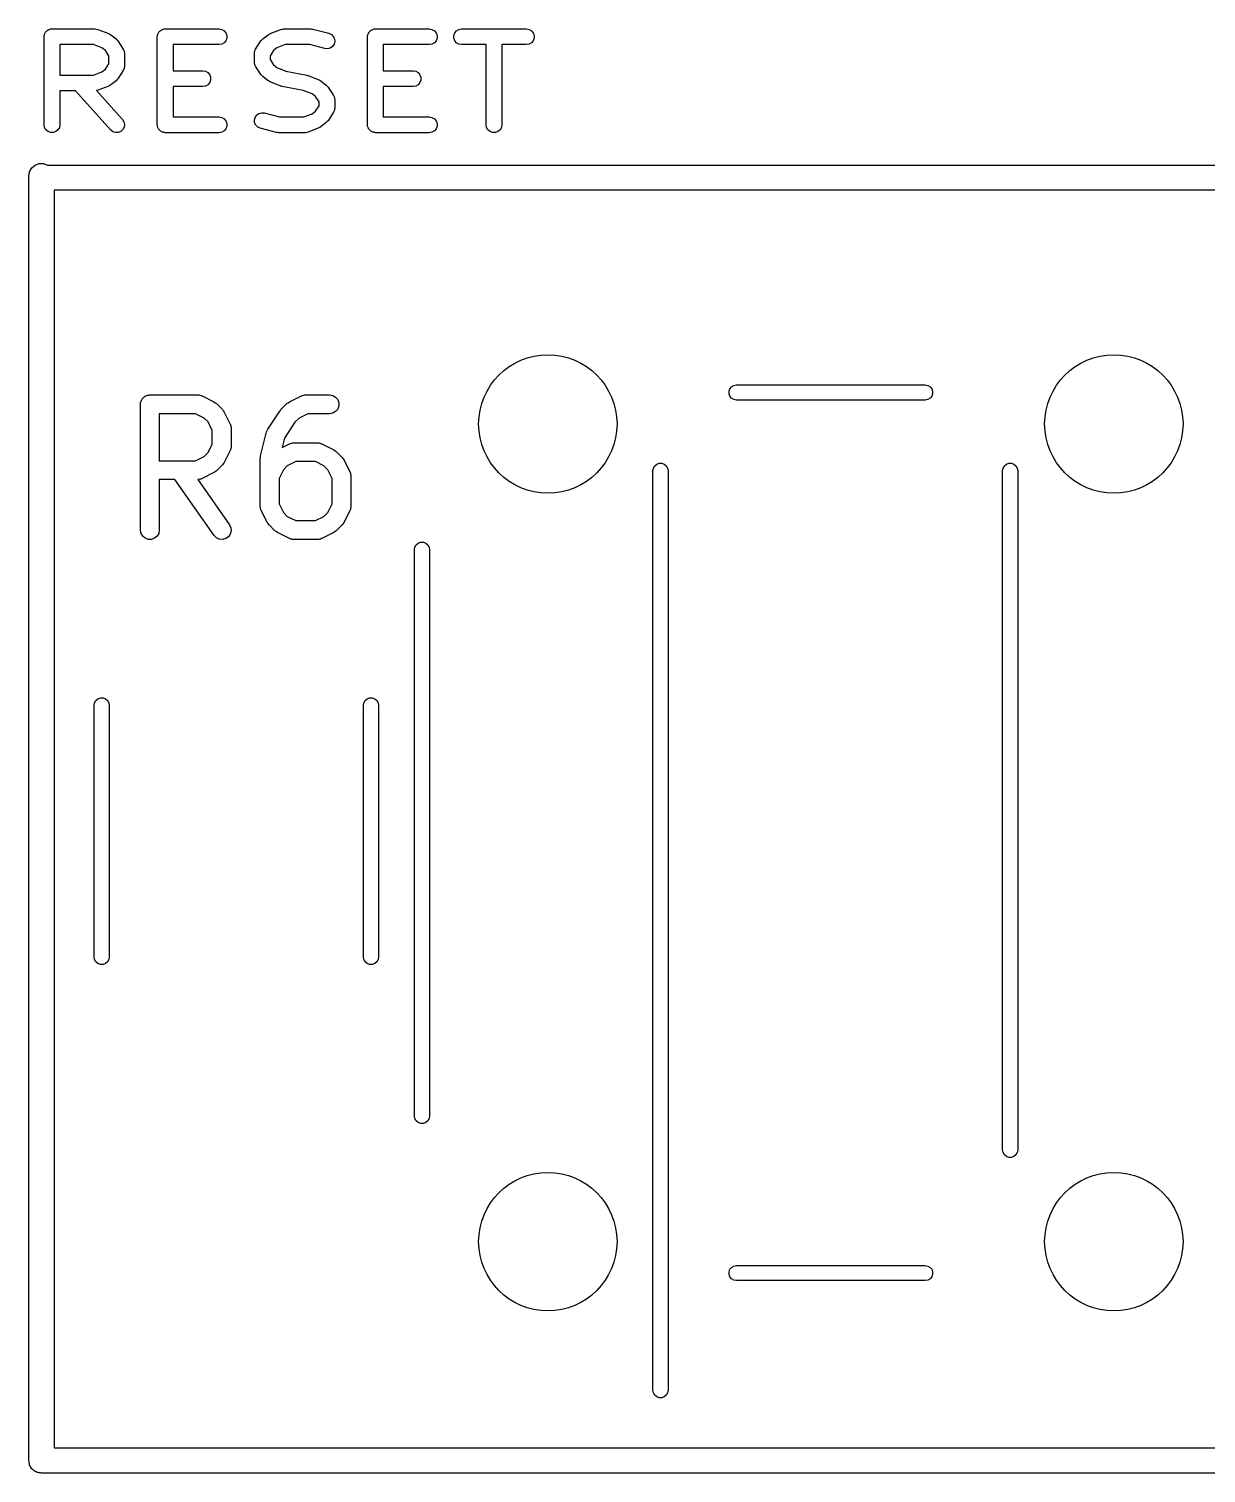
# Model space of a CAD drawing. Extents: x 10 to 287, y -200 to -10.
# Drawn here: x 84.05 to 93.41, y -108.2 to -96.72 of the extents above; entities that cross this region are included whole.
import ezdxf

# ---------------------------------------------------------------- set-up
doc = ezdxf.new("R2010")
doc.units = 0
doc.header["$MEASUREMENT"] = 0
doc.layers.add('BLACK', color=7, linetype='CONTINUOUS')

msp = doc.modelspace()

# ---------------------------------------------------------------- linework, layer by layer
at = {"layer": 'Black'}
for p, q in [((84.1722, -96.7735), (84.1741, -96.7684)), ((84.1722, -96.779), (84.1722, -96.7735)), ((84.1741, -96.7684), (84.175, -96.763)), ((84.175, -96.763), (84.1778, -96.7583)), ((84.1778, -96.7583), (84.1796, -96.7531)), ((84.1796, -96.7531), (84.1832, -96.7489)), ((84.1832, -96.7489), (84.1859, -96.7442)), ((84.1859, -96.7442), (84.1901, -96.7407)), ((84.1901, -96.7407), (84.1936, -96.7365)), ((84.1936, -96.7365), (84.1983, -96.7338)), ((84.1983, -96.7338), (84.2025, -96.7302)), ((84.2025, -96.7302), (84.2077, -96.7284)), ((84.2077, -96.7284), (84.2124, -96.7256)), ((84.2124, -96.7256), (84.2178, -96.7247)), ((84.2178, -96.7247), (84.2229, -96.7228)), ((84.2229, -96.7228), (84.2284, -96.7228)), ((84.2284, -96.7228), (84.2338, -96.7219)), ((84.2338, -96.7219), (84.5766, -96.7219)), ((84.5766, -96.7219), (84.5773, -96.722)), ((84.5773, -96.722), (84.578, -96.7219)), ((84.578, -96.7219), (84.588, -96.7239)), ((84.588, -96.7239), (84.598, -96.7256)), ((84.598, -96.7256), (84.5986, -96.726)), ((84.5986, -96.726), (84.5993, -96.7261)), ((84.5993, -96.7261), (84.685, -96.7595)), ((84.685, -96.7595), (84.6927, -96.7641)), ((84.6927, -96.7641), (84.7007, -96.7684)), ((84.7007, -96.7684), (84.7436, -96.8017)), ((85.0722, -96.7735), (85.0741, -96.7684)), ((85.0722, -96.779), (85.0722, -96.7735)), ((85.0741, -96.7684), (85.075, -96.763)), ((85.075, -96.763), (85.0778, -96.7583)), ((85.0778, -96.7583), (85.0796, -96.7531)), ((85.0796, -96.7531), (85.0832, -96.7489)), ((85.0832, -96.7489), (85.0859, -96.7442)), ((85.0859, -96.7442), (85.0901, -96.7407)), ((85.0901, -96.7407), (85.0936, -96.7365)), ((85.0936, -96.7365), (85.0983, -96.7338)), ((85.0983, -96.7338), (85.1025, -96.7302)), ((85.1025, -96.7302), (85.1077, -96.7284)), ((85.1077, -96.7284), (85.1124, -96.7256)), ((85.1124, -96.7256), (85.1178, -96.7247)), ((85.1178, -96.7247), (85.1229, -96.7228)), ((85.1229, -96.7228), (85.1284, -96.7228)), ((85.1284, -96.7228), (85.1338, -96.7219)), ((85.1338, -96.7219), (85.5623, -96.7219)), ((85.5623, -96.7219), (85.5837, -96.7256)), ((85.5837, -96.7256), (85.6025, -96.7365)), ((85.6025, -96.7365), (85.6165, -96.7531)), ((85.6165, -96.7531), (85.6239, -96.7735)), ((85.6239, -96.7735), (85.6239, -96.7952)), ((85.9097, -96.8017), (85.9525, -96.7684)), ((85.9525, -96.7684), (85.9605, -96.7641)), ((85.9605, -96.7641), (85.9683, -96.7595)), ((85.9683, -96.7595), (86.054, -96.7261)), ((86.054, -96.7261), (86.0547, -96.726)), ((86.0547, -96.726), (86.0553, -96.7256)), ((86.0553, -96.7256), (86.0653, -96.7239)), ((86.0653, -96.7239), (86.0753, -96.7219)), ((86.0753, -96.7219), (86.0759, -96.722)), ((86.0759, -96.722), (86.0766, -96.7219)), ((86.0766, -96.7219), (86.2909, -96.7219)), ((86.2909, -96.7219), (86.2987, -96.7232)), ((86.2987, -96.7232), (86.3066, -96.7239)), ((86.3066, -96.7239), (86.4352, -96.7572)), ((86.4352, -96.7572), (86.4549, -96.7662)), ((86.4549, -96.7662), (86.4704, -96.7814)), ((86.7437, -96.7735), (86.7455, -96.7684)), ((86.7437, -96.779), (86.7437, -96.7735)), ((86.7455, -96.7684), (86.7465, -96.763)), ((86.7465, -96.763), (86.7492, -96.7583)), ((86.7492, -96.7583), (86.7511, -96.7531)), ((86.7511, -96.7531), (86.7546, -96.7489)), ((86.7546, -96.7489), (86.7573, -96.7442)), ((86.7573, -96.7442), (86.7615, -96.7407)), ((86.7615, -96.7407), (86.765, -96.7365)), ((86.765, -96.7365), (86.7698, -96.7338)), ((86.7698, -96.7338), (86.774, -96.7302)), ((86.774, -96.7302), (86.7791, -96.7284)), ((86.7791, -96.7284), (86.7838, -96.7256)), ((86.7838, -96.7256), (86.7892, -96.7247)), ((86.7892, -96.7247), (86.7943, -96.7228)), ((86.7943, -96.7228), (86.7998, -96.7228)), ((86.7998, -96.7228), (86.8052, -96.7219)), ((86.8052, -96.7219), (87.2338, -96.7219)), ((87.2338, -96.7219), (87.2551, -96.7256)), ((87.2551, -96.7256), (87.2739, -96.7365)), ((87.2739, -96.7365), (87.2879, -96.7531)), ((87.2879, -96.7531), (87.2953, -96.7735)), ((87.2953, -96.7735), (87.2953, -96.7952)), ((87.4294, -96.7735), (87.4368, -96.7531)), ((87.4294, -96.7952), (87.4294, -96.7735)), ((87.4368, -96.7531), (87.4507, -96.7365)), ((87.4507, -96.7365), (87.4695, -96.7256)), ((87.4695, -96.7256), (87.4909, -96.7219)), ((87.4909, -96.7219), (88.0052, -96.7219)), ((88.0052, -96.7219), (88.0266, -96.7256)), ((88.0266, -96.7256), (88.0454, -96.7365)), ((88.0454, -96.7365), (88.0593, -96.7531)), ((88.0593, -96.7531), (88.0668, -96.7735)), ((88.0668, -96.7735), (88.0668, -96.7952)), ((84.1713, -96.7844), (84.1722, -96.779)), ((84.1713, -97.4844), (84.1713, -96.7844)), ((84.2963, -96.8469), (84.2963, -97.0885)), ((84.5649, -96.8469), (84.2963, -96.8469)), ((84.6312, -96.8726), (84.5649, -96.8469)), ((84.6584, -96.8938), (84.6312, -96.8726)), ((84.7436, -96.8017), (84.7506, -96.8095)), ((84.7506, -96.8095), (84.7578, -96.8172)), ((84.7578, -96.8172), (84.8006, -96.8839)), ((84.8006, -96.8839), (84.8033, -96.8903)), ((84.8033, -96.8903), (84.8068, -96.8963)), ((85.0713, -96.7844), (85.0722, -96.779)), ((85.0713, -97.4844), (85.0713, -96.7844)), ((85.5623, -96.8469), (85.1963, -96.8469)), ((85.1963, -96.8469), (85.1963, -97.0552)), ((85.5837, -96.8431), (85.5623, -96.8469)), ((85.6025, -96.8322), (85.5837, -96.8431)), ((85.6165, -96.8156), (85.6025, -96.8322)), ((85.6239, -96.7952), (85.6165, -96.8156)), ((85.8465, -96.8963), (85.8499, -96.8903)), ((85.8499, -96.8903), (85.8526, -96.8839)), ((85.8526, -96.8839), (85.8955, -96.8172)), ((85.8955, -96.8172), (85.9026, -96.8095)), ((85.9026, -96.8095), (85.9097, -96.8017)), ((86.0221, -96.8726), (85.9949, -96.8938)), ((86.0884, -96.8469), (86.0221, -96.8726)), ((86.2829, -96.8469), (86.0884, -96.8469)), ((86.4038, -96.8782), (86.2829, -96.8469)), ((86.4254, -96.8799), (86.4038, -96.8782)), ((86.4464, -96.8741), (86.4254, -96.8799)), ((86.464, -96.8615), (86.4464, -96.8741)), ((86.4763, -96.8437), (86.464, -96.8615)), ((86.4704, -96.7814), (86.4797, -96.801)), ((86.4818, -96.8226), (86.4763, -96.8437)), ((86.4797, -96.801), (86.4818, -96.8226)), ((86.7427, -96.7844), (86.7437, -96.779)), ((86.7427, -97.4844), (86.7427, -96.7844)), ((87.2338, -96.8469), (86.8677, -96.8469)), ((86.8677, -96.8469), (86.8677, -97.0552)), ((87.2551, -96.8431), (87.2338, -96.8469)), ((87.2739, -96.8322), (87.2551, -96.8431)), ((87.2879, -96.8156), (87.2739, -96.8322)), ((87.2953, -96.7952), (87.2879, -96.8156)), ((87.4368, -96.8156), (87.4294, -96.7952)), ((87.4507, -96.8322), (87.4368, -96.8156)), ((87.4695, -96.8431), (87.4507, -96.8322)), ((87.4909, -96.8469), (87.4695, -96.8431)), ((87.6856, -96.8469), (87.4909, -96.8469)), ((87.6856, -97.4844), (87.6856, -96.8469)), ((88.0052, -96.8469), (87.8106, -96.8469)), ((87.8106, -96.8469), (87.8106, -97.4844)), ((88.0266, -96.8431), (88.0052, -96.8469)), ((88.0454, -96.8322), (88.0266, -96.8431)), ((88.0593, -96.8156), (88.0454, -96.8322)), ((88.0668, -96.7952), (88.0593, -96.8156)), ((84.6856, -96.9361), (84.6584, -96.8938)), ((84.6584, -97.0416), (84.6856, -96.9993)), ((84.6856, -96.9993), (84.6856, -96.9361)), ((84.8068, -96.8963), (84.8075, -96.9002)), ((84.8075, -96.9002), (84.809, -96.9039)), ((84.809, -96.9039), (84.8093, -96.9109)), ((84.8093, -96.9109), (84.8106, -96.9177)), ((84.8106, -96.9177), (84.8106, -97.0177)), ((85.8427, -96.9177), (85.8439, -96.9109)), ((85.8427, -96.9844), (85.8427, -96.9177)), ((85.8439, -96.9912), (85.8427, -96.9844)), ((85.8439, -96.9109), (85.8442, -96.9039)), ((85.8442, -96.9981), (85.8439, -96.9912)), ((85.8442, -96.9039), (85.8458, -96.9002)), ((85.8458, -97.0018), (85.8442, -96.9981)), ((85.8458, -96.9002), (85.8465, -96.8963)), ((85.8465, -97.0057), (85.8458, -97.0018)), ((85.8499, -97.0118), (85.8465, -97.0057)), ((85.9949, -96.8938), (85.9677, -96.9361)), ((85.9677, -96.9361), (85.9677, -96.966)), ((85.9677, -96.966), (85.9949, -97.0083)), ((84.2963, -97.0885), (84.5649, -97.0885)), ((84.5649, -97.0885), (84.6312, -97.0628)), ((84.6312, -97.0628), (84.6584, -97.0416)), ((84.7578, -97.1182), (84.7506, -97.1259)), ((84.8006, -97.0515), (84.7578, -97.1182)), ((84.8033, -97.0451), (84.8006, -97.0515)), ((84.8068, -97.0391), (84.8033, -97.0451)), ((84.8075, -97.0352), (84.8068, -97.0391)), ((84.809, -97.0315), (84.8075, -97.0352)), ((84.8093, -97.0245), (84.809, -97.0315)), ((84.8106, -97.0177), (84.8093, -97.0245)), ((85.1963, -97.0552), (85.4338, -97.0552)), ((85.4338, -97.0552), (85.4551, -97.059)), ((85.4551, -97.059), (85.4739, -97.0698)), ((85.4739, -97.0698), (85.4879, -97.0864)), ((85.4879, -97.0864), (85.4953, -97.1068)), ((85.4953, -97.1068), (85.4953, -97.1286)), ((85.8526, -97.0182), (85.8499, -97.0118)), ((85.8955, -97.0848), (85.8526, -97.0182)), ((85.9026, -97.0926), (85.8955, -97.0848)), ((85.9097, -97.1004), (85.9026, -97.0926)), ((85.9525, -97.1337), (85.9097, -97.1004)), ((85.9949, -97.0083), (86.0221, -97.0294)), ((86.0221, -97.0294), (86.0941, -97.0574)), ((86.0941, -97.0574), (86.26, -97.0897)), ((86.26, -97.0897), (86.2652, -97.0917)), ((86.2652, -97.0917), (86.2707, -97.0928)), ((86.2707, -97.0928), (86.3564, -97.1261)), ((86.8677, -97.0552), (87.1052, -97.0552)), ((87.1052, -97.0552), (87.1266, -97.059)), ((87.1266, -97.059), (87.1454, -97.0698)), ((87.1454, -97.0698), (87.1593, -97.0864)), ((87.1593, -97.0864), (87.1668, -97.1068)), ((87.1668, -97.1068), (87.1668, -97.1286)), ((84.4202, -97.2135), (84.2963, -97.2135)), ((84.2963, -97.2135), (84.2963, -97.4844)), ((84.7016, -97.5262), (84.4202, -97.2135)), ((84.588, -97.2115), (84.5868, -97.2118)), ((84.5868, -97.2118), (84.7945, -97.4426)), ((84.598, -97.2098), (84.588, -97.2115)), ((84.5986, -97.2094), (84.598, -97.2098)), ((84.5993, -97.2093), (84.5986, -97.2094)), ((84.685, -97.176), (84.5993, -97.2093)), ((84.6927, -97.1713), (84.685, -97.176)), ((84.7007, -97.167), (84.6927, -97.1713)), ((84.7436, -97.1337), (84.7007, -97.167)), ((84.7506, -97.1259), (84.7436, -97.1337)), ((85.4338, -97.1802), (85.1963, -97.1802)), ((85.1963, -97.1802), (85.1963, -97.4219)), ((85.4551, -97.1764), (85.4338, -97.1802)), ((85.4739, -97.1656), (85.4551, -97.1764)), ((85.4879, -97.1489), (85.4739, -97.1656)), ((85.4953, -97.1286), (85.4879, -97.1489)), ((85.9605, -97.1379), (85.9525, -97.1337)), ((85.9683, -97.1426), (85.9605, -97.1379)), ((86.054, -97.176), (85.9683, -97.1426)), ((86.0595, -97.177), (86.054, -97.176)), ((86.0647, -97.1791), (86.0595, -97.177)), ((86.2306, -97.2113), (86.0647, -97.1791)), ((86.3026, -97.2393), (86.2306, -97.2113)), ((86.3564, -97.1261), (86.3642, -97.1308)), ((86.3642, -97.1308), (86.3721, -97.135)), ((86.3721, -97.135), (86.415, -97.1684)), ((86.415, -97.1684), (86.4221, -97.1762)), ((86.4221, -97.1762), (86.4292, -97.1839)), ((86.4292, -97.1839), (86.4721, -97.2506)), ((87.1052, -97.1802), (86.8677, -97.1802)), ((86.8677, -97.1802), (86.8677, -97.4219)), ((87.1266, -97.1764), (87.1052, -97.1802)), ((87.1454, -97.1656), (87.1266, -97.1764)), ((87.1593, -97.1489), (87.1454, -97.1656)), ((87.1668, -97.1286), (87.1593, -97.1489)), ((86.3298, -97.2605), (86.3026, -97.2393)), ((86.357, -97.3027), (86.3298, -97.2605)), ((86.3298, -97.3749), (86.357, -97.3327)), ((86.357, -97.3327), (86.357, -97.3027)), ((86.4721, -97.2506), (86.4747, -97.257)), ((86.4747, -97.257), (86.4782, -97.263)), ((86.4782, -97.263), (86.4789, -97.2669)), ((86.4789, -97.2669), (86.4804, -97.2706)), ((86.4804, -97.2706), (86.4808, -97.2775)), ((86.4808, -97.2775), (86.482, -97.2844)), ((86.482, -97.351), (86.4808, -97.3579)), ((86.482, -97.2844), (86.482, -97.351)), ((84.7945, -97.4426), (84.806, -97.461)), ((84.806, -97.461), (84.8105, -97.4822)), ((85.1963, -97.4219), (85.5623, -97.4219)), ((85.5623, -97.4219), (85.5837, -97.4256)), ((85.5837, -97.4256), (85.6025, -97.4365)), ((85.6025, -97.4365), (85.6165, -97.4531)), ((85.6165, -97.4531), (85.6239, -97.4735)), ((85.8429, -97.4461), (85.8483, -97.4251)), ((85.845, -97.4677), (85.8429, -97.4461)), ((85.8483, -97.4251), (85.8606, -97.4072)), ((85.8606, -97.4072), (85.8783, -97.3946)), ((85.8783, -97.3946), (85.8992, -97.3888)), ((85.8992, -97.3888), (85.9209, -97.3905)), ((85.9209, -97.3905), (86.0417, -97.4219)), ((86.0417, -97.4219), (86.2363, -97.4219)), ((86.2363, -97.4219), (86.3026, -97.3961)), ((86.3026, -97.3961), (86.3298, -97.3749)), ((86.4221, -97.4592), (86.415, -97.467)), ((86.4292, -97.4515), (86.4221, -97.4592)), ((86.4721, -97.3848), (86.4292, -97.4515)), ((86.4747, -97.3784), (86.4721, -97.3848)), ((86.4782, -97.3724), (86.4747, -97.3784)), ((86.4789, -97.3685), (86.4782, -97.3724)), ((86.4804, -97.3648), (86.4789, -97.3685)), ((86.4808, -97.3579), (86.4804, -97.3648)), ((86.8677, -97.4219), (87.2338, -97.4219)), ((87.2338, -97.4219), (87.2551, -97.4256)), ((87.2551, -97.4256), (87.2739, -97.4365)), ((87.2739, -97.4365), (87.2879, -97.4531)), ((87.2879, -97.4531), (87.2953, -97.4735)), ((84.175, -97.5057), (84.1713, -97.4844)), ((84.1859, -97.5245), (84.175, -97.5057)), ((84.2025, -97.5385), (84.1859, -97.5245)), ((84.2229, -97.5459), (84.2025, -97.5385)), ((84.2446, -97.5459), (84.2229, -97.5459)), ((84.265, -97.5385), (84.2446, -97.5459)), ((84.2816, -97.5245), (84.265, -97.5385)), ((84.2925, -97.5057), (84.2816, -97.5245)), ((84.2963, -97.4844), (84.2925, -97.5057)), ((84.7187, -97.5395), (84.7016, -97.5262)), ((84.7393, -97.5463), (84.7187, -97.5395)), ((84.761, -97.5455), (84.7393, -97.5463)), ((84.7812, -97.5374), (84.761, -97.5455)), ((84.7973, -97.5229), (84.7812, -97.5374)), ((84.8075, -97.5037), (84.7973, -97.5229)), ((84.8105, -97.4822), (84.8075, -97.5037)), ((85.0722, -97.4898), (85.0713, -97.4844)), ((85.0722, -97.4952), (85.0722, -97.4898)), ((85.0741, -97.5004), (85.0722, -97.4952)), ((85.075, -97.5057), (85.0741, -97.5004)), ((85.0778, -97.5105), (85.075, -97.5057)), ((85.0796, -97.5156), (85.0778, -97.5105)), ((85.0832, -97.5198), (85.0796, -97.5156)), ((85.0859, -97.5245), (85.0832, -97.5198)), ((85.0901, -97.5281), (85.0859, -97.5245)), ((85.0936, -97.5322), (85.0901, -97.5281)), ((85.0983, -97.535), (85.0936, -97.5322)), ((85.1025, -97.5385), (85.0983, -97.535)), ((85.1077, -97.5404), (85.1025, -97.5385)), ((85.1124, -97.5431), (85.1077, -97.5404)), ((85.1178, -97.544), (85.1124, -97.5431)), ((85.1229, -97.5459), (85.1178, -97.544)), ((85.1284, -97.5459), (85.1229, -97.5459)), ((85.1338, -97.5469), (85.1284, -97.5459)), ((85.5623, -97.5469), (85.1338, -97.5469)), ((85.5837, -97.5431), (85.5623, -97.5469)), ((85.6025, -97.5322), (85.5837, -97.5431)), ((85.6165, -97.5156), (85.6025, -97.5322)), ((85.6239, -97.4952), (85.6165, -97.5156)), ((85.6239, -97.4735), (85.6239, -97.4952)), ((85.8543, -97.4873), (85.845, -97.4677)), ((85.8698, -97.5025), (85.8543, -97.4873)), ((85.8895, -97.5115), (85.8698, -97.5025)), ((86.0181, -97.5449), (85.8895, -97.5115)), ((86.026, -97.5455), (86.0181, -97.5449)), ((86.0338, -97.5469), (86.026, -97.5455)), ((86.2481, -97.5469), (86.0338, -97.5469)), ((86.2487, -97.5467), (86.2481, -97.5469)), ((86.2494, -97.5469), (86.2487, -97.5467)), ((86.2594, -97.5449), (86.2494, -97.5469)), ((86.2694, -97.5431), (86.2594, -97.5449)), ((86.27, -97.5428), (86.2694, -97.5431)), ((86.2707, -97.5426), (86.27, -97.5428)), ((86.3564, -97.5093), (86.2707, -97.5426)), ((86.3642, -97.5046), (86.3564, -97.5093)), ((86.3721, -97.5004), (86.3642, -97.5046)), ((86.415, -97.467), (86.3721, -97.5004)), ((86.7437, -97.4898), (86.7427, -97.4844)), ((86.7437, -97.4952), (86.7437, -97.4898)), ((86.7455, -97.5004), (86.7437, -97.4952)), ((86.7465, -97.5057), (86.7455, -97.5004)), ((86.7492, -97.5105), (86.7465, -97.5057)), ((86.7511, -97.5156), (86.7492, -97.5105)), ((86.7546, -97.5198), (86.7511, -97.5156)), ((86.7573, -97.5245), (86.7546, -97.5198)), ((86.7615, -97.5281), (86.7573, -97.5245)), ((86.765, -97.5322), (86.7615, -97.5281)), ((86.7698, -97.535), (86.765, -97.5322)), ((86.774, -97.5385), (86.7698, -97.535)), ((86.7791, -97.5404), (86.774, -97.5385)), ((86.7838, -97.5431), (86.7791, -97.5404)), ((86.7892, -97.544), (86.7838, -97.5431)), ((86.7943, -97.5459), (86.7892, -97.544)), ((86.7998, -97.5459), (86.7943, -97.5459)), ((86.8052, -97.5469), (86.7998, -97.5459)), ((87.2338, -97.5469), (86.8052, -97.5469)), ((87.2551, -97.5431), (87.2338, -97.5469)), ((87.2739, -97.5322), (87.2551, -97.5431)), ((87.2879, -97.5156), (87.2739, -97.5322)), ((87.2953, -97.4952), (87.2879, -97.5156)), ((87.2953, -97.4735), (87.2953, -97.4952)), ((87.6893, -97.5057), (87.6856, -97.4844)), ((87.7002, -97.5245), (87.6893, -97.5057)), ((87.7168, -97.5385), (87.7002, -97.5245)), ((87.7372, -97.5459), (87.7168, -97.5385)), ((87.7589, -97.5459), (87.7372, -97.5459)), ((87.7793, -97.5385), (87.7589, -97.5459)), ((87.7959, -97.5245), (87.7793, -97.5385)), ((87.8068, -97.5057), (87.7959, -97.5245)), ((87.8106, -97.4844), (87.8068, -97.5057)), ((84.0736, -97.8273), (84.1002, -97.805)), ((84.1002, -97.805), (84.1328, -97.7931)), ((84.1328, -97.7931), (84.1676, -97.7931)), ((84.1676, -97.7931), (84.1983, -97.8043)), ((84.1983, -97.8043), (102.276, -97.8043)), ((84.0502, -97.8916), (84.0562, -97.8574)), ((84.0502, -108.102), (84.0502, -97.8916)), ((84.0562, -97.8574), (84.0736, -97.8273)), ((84.2502, -98.0043), (84.2502, -108.002)), ((102.224, -98.0043), (84.2502, -98.0043)), ((84.9641, -99.6487), (84.9698, -99.6454)), ((84.9698, -99.6454), (84.9748, -99.6412)), ((84.9748, -99.6412), (84.981, -99.639)), ((84.981, -99.639), (84.9867, -99.6357)), ((84.9867, -99.6357), (84.9931, -99.6346)), ((84.9931, -99.6346), (84.9993, -99.6323)), ((84.9993, -99.6323), (85.0058, -99.6323)), ((85.0058, -99.6323), (85.0123, -99.6312)), ((85.0123, -99.6312), (85.3933, -99.6312)), ((85.3933, -99.6312), (85.3975, -99.6319)), ((85.3975, -99.6319), (85.4018, -99.6317)), ((85.4018, -99.6317), (85.4103, -99.6342)), ((85.4103, -99.6342), (85.4189, -99.6357)), ((85.4189, -99.6357), (85.4227, -99.6379)), ((85.4227, -99.6379), (85.4268, -99.6391)), ((85.4268, -99.6391), (85.522, -99.6867)), ((86.1216, -99.6867), (86.2169, -99.6391)), ((86.2169, -99.6391), (86.221, -99.6379)), ((86.221, -99.6379), (86.2247, -99.6357)), ((86.2247, -99.6357), (86.2334, -99.6342)), ((86.2334, -99.6342), (86.2418, -99.6317)), ((86.2418, -99.6317), (86.2461, -99.6319)), ((86.2461, -99.6319), (86.2504, -99.6312)), ((86.2504, -99.6312), (86.4409, -99.6312)), ((86.4409, -99.6312), (86.4665, -99.6357)), ((86.4665, -99.6357), (86.4891, -99.6487)), ((89.617, -99.6021), (89.6241, -99.5825)), ((89.617, -99.6229), (89.617, -99.6021)), ((89.6241, -99.6425), (89.617, -99.6229)), ((89.6241, -99.5825), (89.6375, -99.5665)), ((89.6375, -99.6585), (89.6241, -99.6425)), ((89.6375, -99.5665), (89.6556, -99.5561)), ((89.6556, -99.5561), (89.6761, -99.5525)), ((89.6761, -99.5525), (91.1761, -99.5525)), ((91.1761, -99.5525), (91.1966, -99.5561)), ((91.1966, -99.5561), (91.2147, -99.5665)), ((91.2147, -99.5665), (91.2281, -99.5825)), ((91.2281, -99.6425), (91.2147, -99.6585)), ((91.2281, -99.5825), (91.2352, -99.6021)), ((91.2352, -99.6229), (91.2281, -99.6425)), ((91.2352, -99.6021), (91.2352, -99.6229)), ((84.9373, -99.7062), (84.9384, -99.6997)), ((84.9373, -100.706), (84.9373, -99.7062)), ((84.9384, -99.6932), (84.9407, -99.687)), ((84.9384, -99.6997), (84.9384, -99.6932)), ((84.9407, -99.687), (84.9418, -99.6805)), ((84.9418, -99.6805), (84.9451, -99.6748)), ((84.9451, -99.6748), (84.9474, -99.6687)), ((84.9474, -99.6687), (84.9516, -99.6637)), ((84.9516, -99.6637), (84.9549, -99.658)), ((84.9549, -99.658), (84.9599, -99.6538)), ((84.9599, -99.6538), (84.9641, -99.6487)), ((85.522, -99.6867), (85.5317, -99.6939)), ((85.5317, -99.6939), (85.5415, -99.7008)), ((85.5415, -99.7008), (85.5891, -99.7484)), ((85.5891, -99.7484), (85.596, -99.7582)), ((85.596, -99.7582), (85.6032, -99.7679)), ((85.9499, -99.9027), (86.0451, -99.7598)), ((86.0451, -99.7598), (86.0503, -99.7545)), ((86.0503, -99.7545), (86.0545, -99.7484)), ((86.0545, -99.7484), (86.1021, -99.7008)), ((86.1021, -99.7008), (86.112, -99.6939)), ((86.112, -99.6939), (86.1216, -99.6867)), ((86.4891, -99.6487), (86.5058, -99.6687)), ((86.5058, -99.7437), (86.4891, -99.7636)), ((86.5058, -99.6687), (86.5147, -99.6932)), ((86.5147, -99.7192), (86.5058, -99.7437)), ((86.5147, -99.6932), (86.5147, -99.7192)), ((89.6556, -99.6689), (89.6375, -99.6585)), ((89.6761, -99.6725), (89.6556, -99.6689)), ((91.1761, -99.6725), (89.6761, -99.6725)), ((91.1966, -99.6689), (91.1761, -99.6725)), ((91.2147, -99.6585), (91.1966, -99.6689)), ((85.0873, -99.7812), (85.0873, -100.155)), ((85.3756, -99.7812), (85.0873, -99.7812)), ((85.4441, -99.8154), (85.3756, -99.7812)), ((85.4745, -99.8458), (85.4441, -99.8154)), ((85.5087, -99.9144), (85.4745, -99.8458)), ((85.6032, -99.7679), (85.6508, -99.8631)), ((85.6508, -99.8631), (85.652, -99.8673)), ((85.652, -99.8673), (85.6542, -99.871)), ((85.6542, -99.871), (85.6557, -99.8797)), ((86.1658, -99.8492), (86.0819, -99.9751)), ((86.1996, -99.8154), (86.1658, -99.8492)), ((86.2681, -99.7812), (86.1996, -99.8154)), ((86.4409, -99.7812), (86.2681, -99.7812)), ((86.4665, -99.7767), (86.4409, -99.7812)), ((86.4891, -99.7636), (86.4665, -99.7767)), ((85.5087, -100.022), (85.5087, -99.9144)), ((85.6557, -99.8797), (85.6582, -99.8881)), ((85.6582, -99.8881), (85.658, -99.8924)), ((85.658, -99.8924), (85.6587, -99.8967)), ((85.6587, -99.8967), (85.6587, -100.04)), ((85.8919, -100.117), (85.9395, -99.9261)), ((85.9395, -99.9261), (85.9447, -99.9145)), ((85.9447, -99.9145), (85.9499, -99.9027)), ((86.0819, -99.9751), (86.0634, -100.049)), ((85.4441, -100.121), (85.4745, -100.09)), ((85.4745, -100.09), (85.5087, -100.022)), ((85.6508, -100.073), (85.6032, -100.168)), ((85.652, -100.069), (85.6508, -100.073)), ((85.6542, -100.065), (85.652, -100.069)), ((85.6557, -100.057), (85.6542, -100.065)), ((85.6582, -100.048), (85.6557, -100.057)), ((85.6587, -100.04), (85.658, -100.044)), ((85.658, -100.044), (85.6582, -100.048)), ((86.0634, -100.049), (86.1216, -100.02)), ((86.1216, -100.02), (86.1258, -100.019)), ((86.1258, -100.019), (86.1295, -100.017)), ((86.1295, -100.017), (86.1382, -100.015)), ((86.1382, -100.015), (86.1466, -100.013)), ((86.1466, -100.013), (86.1509, -100.013)), ((86.1509, -100.013), (86.1552, -100.012)), ((86.1552, -100.012), (86.3456, -100.012)), ((86.3456, -100.012), (86.3499, -100.013)), ((86.3499, -100.013), (86.3542, -100.013)), ((86.3542, -100.013), (86.3626, -100.015)), ((86.3626, -100.015), (86.3713, -100.017)), ((86.3713, -100.017), (86.375, -100.019)), ((86.375, -100.019), (86.3792, -100.02)), ((86.3792, -100.02), (86.4744, -100.068)), ((86.4744, -100.068), (86.4841, -100.075)), ((86.4841, -100.075), (86.4939, -100.082)), ((86.4939, -100.082), (86.5415, -100.129)), ((85.0873, -100.155), (85.3756, -100.155)), ((85.3756, -100.155), (85.4441, -100.121)), ((85.5891, -100.188), (85.5415, -100.235)), ((85.596, -100.178), (85.5891, -100.188)), ((85.6032, -100.168), (85.596, -100.178)), ((85.8897, -100.135), (85.8913, -100.126)), ((85.8897, -100.516), (85.8897, -100.135)), ((85.8913, -100.126), (85.8919, -100.117)), ((86.1044, -100.196), (86.0739, -100.227)), ((86.1729, -100.162), (86.1044, -100.196)), ((86.3279, -100.162), (86.1729, -100.162)), ((86.3965, -100.196), (86.3279, -100.162)), ((86.4269, -100.227), (86.3965, -100.196)), ((86.5415, -100.129), (86.5484, -100.139)), ((86.5484, -100.139), (86.5556, -100.149)), ((86.5556, -100.149), (86.6032, -100.244)), ((89.0121, -100.233), (89.0157, -100.213)), ((89.0157, -100.213), (89.0261, -100.195)), ((89.0261, -100.195), (89.0421, -100.182)), ((89.0421, -100.182), (89.0617, -100.174)), ((89.0617, -100.174), (89.0825, -100.174)), ((89.0825, -100.174), (89.1021, -100.182)), ((89.1021, -100.182), (89.1181, -100.195)), ((89.1181, -100.195), (89.1285, -100.213)), ((89.1285, -100.213), (89.1321, -100.233)), ((91.7921, -100.233), (91.7957, -100.213)), ((91.7957, -100.213), (91.8061, -100.195)), ((91.8061, -100.195), (91.8221, -100.182)), ((91.8221, -100.182), (91.8417, -100.174)), ((91.8417, -100.174), (91.8625, -100.174)), ((91.8625, -100.174), (91.8821, -100.182)), ((91.8821, -100.182), (91.8981, -100.195)), ((91.8981, -100.195), (91.9085, -100.213)), ((91.9085, -100.213), (91.9121, -100.233)), ((85.2114, -100.305), (85.0873, -100.305)), ((85.0873, -100.305), (85.0873, -100.706)), ((85.5223, -100.749), (85.2114, -100.305)), ((85.3975, -100.304), (85.3943, -100.305)), ((85.3943, -100.305), (85.6452, -100.663)), ((85.4018, -100.304), (85.3975, -100.304)), ((85.4103, -100.302), (85.4018, -100.304)), ((85.4189, -100.3), (85.4103, -100.302)), ((85.4227, -100.298), (85.4189, -100.3)), ((85.4268, -100.297), (85.4227, -100.298)), ((85.522, -100.249), (85.4268, -100.297)), ((85.5317, -100.242), (85.522, -100.249)), ((85.5415, -100.235), (85.5317, -100.242)), ((86.0739, -100.227), (86.0397, -100.295)), ((86.0397, -100.295), (86.0397, -100.498)), ((86.4611, -100.295), (86.4269, -100.227)), ((86.4611, -100.498), (86.4611, -100.295)), ((86.6032, -100.244), (86.6044, -100.248)), ((86.6044, -100.248), (86.6066, -100.252)), ((86.6066, -100.252), (86.6081, -100.261)), ((86.6081, -100.261), (86.6106, -100.269)), ((86.6106, -100.269), (86.6104, -100.273)), ((86.6104, -100.273), (86.6111, -100.278)), ((86.6111, -100.278), (86.6111, -100.516)), ((89.0121, -107.543), (89.0121, -100.233)), ((89.1321, -100.233), (89.1321, -107.543)), ((91.7921, -105.633), (91.7921, -100.233)), ((91.9121, -100.233), (91.9121, -105.633)), ((85.8904, -100.52), (85.8897, -100.516)), ((85.8902, -100.524), (85.8904, -100.52)), ((85.8927, -100.533), (85.8902, -100.524)), ((85.8942, -100.541), (85.8927, -100.533)), ((85.8964, -100.545), (85.8942, -100.541)), ((85.8976, -100.549), (85.8964, -100.545)), ((85.9452, -100.644), (85.8976, -100.549)), ((86.0397, -100.498), (86.0739, -100.567)), ((86.4269, -100.567), (86.4611, -100.498)), ((86.6032, -100.549), (86.5556, -100.644)), ((86.6044, -100.545), (86.6032, -100.549)), ((86.6066, -100.541), (86.6044, -100.545)), ((86.6081, -100.533), (86.6066, -100.541)), ((86.6106, -100.524), (86.6081, -100.533)), ((86.6111, -100.516), (86.6104, -100.52)), ((86.6104, -100.52), (86.6106, -100.524)), ((85.6452, -100.663), (85.6562, -100.687)), ((85.9524, -100.654), (85.9452, -100.644)), ((85.9593, -100.664), (85.9524, -100.654)), ((86.0069, -100.712), (85.9593, -100.664)), ((86.0739, -100.567), (86.1044, -100.597)), ((86.1044, -100.597), (86.1729, -100.631)), ((86.1729, -100.631), (86.3279, -100.631)), ((86.3279, -100.631), (86.3965, -100.597)), ((86.3965, -100.597), (86.4269, -100.567)), ((86.5415, -100.664), (86.4939, -100.712)), ((86.5484, -100.654), (86.5415, -100.664)), ((86.5556, -100.644), (86.5484, -100.654)), ((84.9418, -100.732), (84.9373, -100.706)), ((84.9549, -100.754), (84.9418, -100.732)), ((84.9748, -100.771), (84.9549, -100.754)), ((84.9993, -100.78), (84.9748, -100.771)), ((85.0253, -100.78), (84.9993, -100.78)), ((85.0498, -100.771), (85.0253, -100.78)), ((85.0698, -100.754), (85.0498, -100.771)), ((85.0828, -100.732), (85.0698, -100.754)), ((85.0873, -100.706), (85.0828, -100.732)), ((85.5407, -100.768), (85.5223, -100.749)), ((85.5643, -100.779), (85.5407, -100.768)), ((85.5903, -100.781), (85.5643, -100.779)), ((85.6154, -100.774), (85.5903, -100.781)), ((85.6368, -100.759), (85.6154, -100.774)), ((85.6517, -100.738), (85.6368, -100.759)), ((85.6584, -100.713), (85.6517, -100.738)), ((85.6562, -100.687), (85.6584, -100.713)), ((86.0167, -100.718), (86.0069, -100.712)), ((86.0264, -100.726), (86.0167, -100.718)), ((86.1216, -100.773), (86.0264, -100.726)), ((86.1258, -100.774), (86.1216, -100.773)), ((86.1295, -100.777), (86.1258, -100.774)), ((86.1382, -100.778), (86.1295, -100.777)), ((86.1466, -100.781), (86.1382, -100.778)), ((86.1509, -100.78), (86.1466, -100.781)), ((86.1552, -100.781), (86.1509, -100.78)), ((86.3456, -100.781), (86.1552, -100.781)), ((86.3499, -100.78), (86.3456, -100.781)), ((86.3542, -100.781), (86.3499, -100.78)), ((86.3626, -100.778), (86.3542, -100.781)), ((86.3713, -100.777), (86.3626, -100.778)), ((86.375, -100.774), (86.3713, -100.777)), ((86.3792, -100.773), (86.375, -100.774)), ((86.4744, -100.726), (86.3792, -100.773)), ((86.4841, -100.718), (86.4744, -100.726)), ((86.4939, -100.712), (86.4841, -100.718)), ((87.1161, -100.862), (87.1197, -100.842)), ((87.1161, -105.362), (87.1161, -100.862)), ((87.1197, -100.842), (87.1301, -100.824)), ((87.1301, -100.824), (87.1461, -100.811)), ((87.1461, -100.811), (87.1657, -100.803)), ((87.1657, -100.803), (87.1865, -100.803)), ((87.1865, -100.803), (87.2061, -100.811)), ((87.2061, -100.811), (87.2221, -100.824)), ((87.2221, -100.824), (87.2325, -100.842)), ((87.2325, -100.842), (87.2361, -100.862)), ((87.2361, -100.862), (87.2361, -105.362)), ((84.5836, -102.06), (84.5996, -102.047)), ((84.5996, -102.047), (84.6192, -102.04)), ((84.6192, -102.04), (84.64, -102.04)), ((84.64, -102.04), (84.6596, -102.047)), ((84.6596, -102.047), (84.6756, -102.06)), ((86.7236, -102.06), (86.7396, -102.047)), ((86.7396, -102.047), (86.7592, -102.04)), ((86.7592, -102.04), (86.78, -102.04)), ((86.78, -102.04), (86.7996, -102.047)), ((86.7996, -102.047), (86.8156, -102.06)), ((84.5696, -102.099), (84.5732, -102.078)), ((84.5696, -104.099), (84.5696, -102.099)), ((84.5732, -102.078), (84.5836, -102.06)), ((84.6756, -102.06), (84.686, -102.078)), ((84.686, -102.078), (84.6896, -102.099)), ((84.6896, -102.099), (84.6896, -104.099)), ((86.7096, -102.099), (86.7132, -102.078)), ((86.7096, -104.099), (86.7096, -102.099)), ((86.7132, -102.078), (86.7236, -102.06)), ((86.8156, -102.06), (86.826, -102.078)), ((86.826, -102.078), (86.8296, -102.099)), ((86.8296, -102.099), (86.8296, -104.099)), ((84.5732, -104.119), (84.5696, -104.099)), ((84.5836, -104.137), (84.5732, -104.119)), ((84.686, -104.119), (84.6756, -104.137)), ((84.6896, -104.099), (84.686, -104.119)), ((86.7132, -104.119), (86.7096, -104.099)), ((86.7236, -104.137), (86.7132, -104.119)), ((86.826, -104.119), (86.8156, -104.137)), ((86.8296, -104.099), (86.826, -104.119)), ((84.5996, -104.151), (84.5836, -104.137)), ((84.6192, -104.158), (84.5996, -104.151)), ((84.64, -104.158), (84.6192, -104.158)), ((84.6596, -104.151), (84.64, -104.158)), ((84.6756, -104.137), (84.6596, -104.151)), ((86.7396, -104.151), (86.7236, -104.137)), ((86.7592, -104.158), (86.7396, -104.151)), ((86.78, -104.158), (86.7592, -104.158)), ((86.7996, -104.151), (86.78, -104.158)), ((86.8156, -104.137), (86.7996, -104.151)), ((87.1197, -105.383), (87.1161, -105.362)), ((87.1301, -105.401), (87.1197, -105.383)), ((87.2325, -105.383), (87.2221, -105.401)), ((87.2361, -105.362), (87.2325, -105.383)), ((87.1461, -105.414), (87.1301, -105.401)), ((87.1657, -105.422), (87.1461, -105.414)), ((87.1865, -105.422), (87.1657, -105.422)), ((87.2061, -105.414), (87.1865, -105.422)), ((87.2221, -105.401), (87.2061, -105.414)), ((91.7957, -105.654), (91.7921, -105.633)), ((91.8061, -105.672), (91.7957, -105.654)), ((91.8221, -105.685), (91.8061, -105.672)), ((91.8417, -105.693), (91.8221, -105.685)), ((91.8625, -105.693), (91.8417, -105.693)), ((91.8821, -105.685), (91.8625, -105.693)), ((91.8981, -105.672), (91.8821, -105.685)), ((91.9085, -105.654), (91.8981, -105.672)), ((91.9121, -105.633), (91.9085, -105.654)), ((89.617, -106.602), (89.6241, -106.582)), ((89.617, -106.623), (89.617, -106.602)), ((89.6241, -106.642), (89.617, -106.623)), ((89.6241, -106.582), (89.6375, -106.567)), ((89.6375, -106.658), (89.6241, -106.642)), ((89.6375, -106.567), (89.6556, -106.556)), ((89.6556, -106.556), (89.6761, -106.552)), ((89.6761, -106.552), (91.1761, -106.552)), ((91.1761, -106.552), (91.1966, -106.556)), ((91.1966, -106.556), (91.2147, -106.567)), ((91.2147, -106.567), (91.2281, -106.582)), ((91.2281, -106.642), (91.2147, -106.658)), ((91.2281, -106.582), (91.2352, -106.602)), ((91.2352, -106.623), (91.2281, -106.642)), ((91.2352, -106.602), (91.2352, -106.623)), ((89.6556, -106.669), (89.6375, -106.658)), ((89.6761, -106.672), (89.6556, -106.669)), ((91.1761, -106.672), (89.6761, -106.672)), ((91.1966, -106.669), (91.1761, -106.672)), ((91.2147, -106.658), (91.1966, -106.669)), ((89.0157, -107.564), (89.0121, -107.543)), ((89.0261, -107.582), (89.0157, -107.564)), ((89.1285, -107.564), (89.1181, -107.582)), ((89.1321, -107.543), (89.1285, -107.564)), ((89.0421, -107.595), (89.0261, -107.582)), ((89.0617, -107.603), (89.0421, -107.595)), ((89.0825, -107.603), (89.0617, -107.603)), ((89.1021, -107.595), (89.0825, -107.603)), ((89.1181, -107.582), (89.1021, -107.595)), ((84.2502, -108.002), (102.224, -108.002)), ((84.0517, -108.111), (84.0502, -108.102)), ((84.0517, -108.12), (84.0517, -108.111)), ((84.0547, -108.128), (84.0517, -108.12)), ((84.0562, -108.137), (84.0547, -108.128)), ((84.0606, -108.144), (84.0562, -108.137)), ((84.0636, -108.152), (84.0606, -108.144)), ((84.0692, -108.159), (84.0636, -108.152)), ((84.0736, -108.167), (84.0692, -108.159)), ((84.0803, -108.172), (84.0736, -108.167)), ((84.0859, -108.179), (84.0803, -108.172)), ((84.0935, -108.183), (84.0859, -108.179)), ((84.1002, -108.189), (84.0935, -108.183)), ((84.1084, -108.192), (84.1002, -108.189)), ((84.116, -108.196), (84.1084, -108.192)), ((84.1246, -108.198), (84.116, -108.196)), ((84.1328, -108.201), (84.1246, -108.198)), ((84.1416, -108.201), (84.1328, -108.201)), ((84.1502, -108.202), (84.1416, -108.201)), ((102.324, -108.202), (84.1502, -108.202))]:
    msp.add_line(p, q, dxfattribs=at)
for centre in [(88.1761, -99.8625), (92.6761, -99.8625), (88.1761, -106.362), (92.6761, -106.362)]:
    msp.add_circle(centre, 0.55, dxfattribs=at)

doc.saveas('drawing.dxf')
